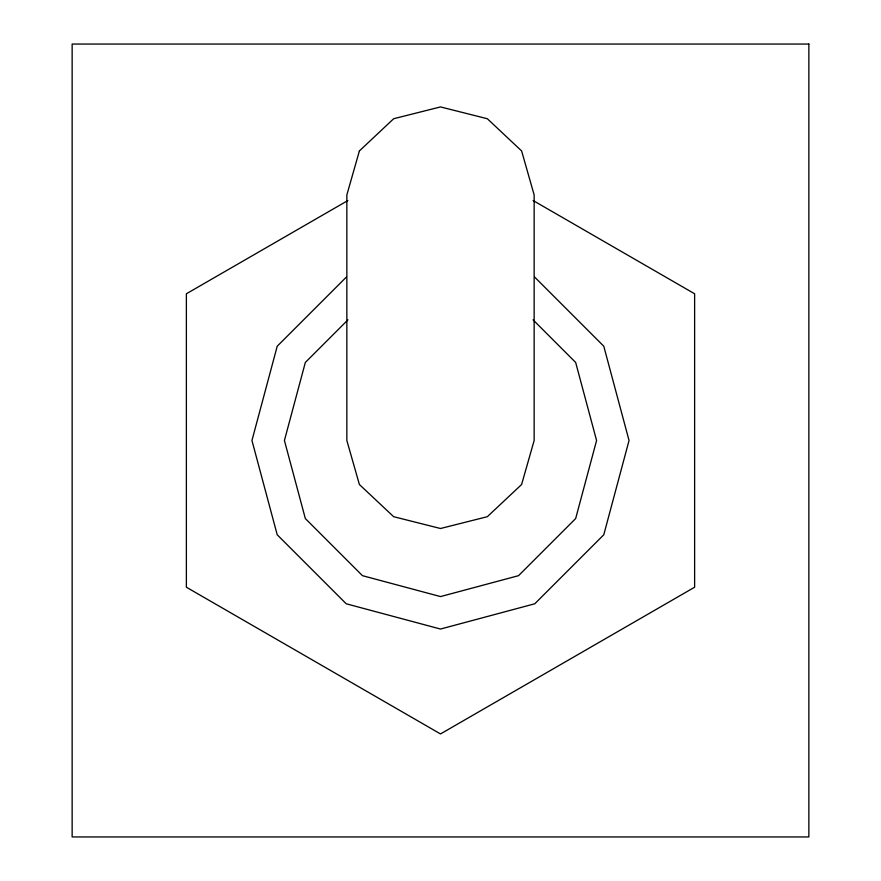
<?xml version="1.0" encoding="UTF-8"?>
<svg xmlns="http://www.w3.org/2000/svg" width="881" height="881" viewBox="0 0 881 881"><rect width="100%" height="100%" fill="white"/><g stroke="black" fill="none" stroke-linecap="round" stroke-linejoin="round"><path stroke-width="1.32" d="M346.222 277.218L277.218 346.222L251.955 440.5L277.218 534.778L346.222 603.782L440.5 629.045L534.778 603.782L603.782 534.778L629.045 440.5L603.782 346.222L534.778 277.218M347.929 319.858L305.333 362.454L284.42 440.5L305.333 518.546L362.454 575.667L440.5 596.58L518.546 575.667L575.667 518.546L596.58 440.5L575.667 362.454L533.071 319.858M347.874 200.538L186.376 293.78L186.376 587.22L440.5 733.939L694.624 587.22L694.624 293.78L533.126 200.538M359.393 150.937L346.85 194.932L346.85 440.5L359.393 484.506L393.675 516.707L440.5 528.501L487.325 516.707L521.607 484.506L534.15 440.5L534.15 194.932L521.607 150.937L487.325 118.726L440.5 106.931L393.675 118.726L359.393 150.937M808.857 44.05L72.143 44.05L72.143 836.95L808.857 836.95L808.857 44.05"/></g></svg>
